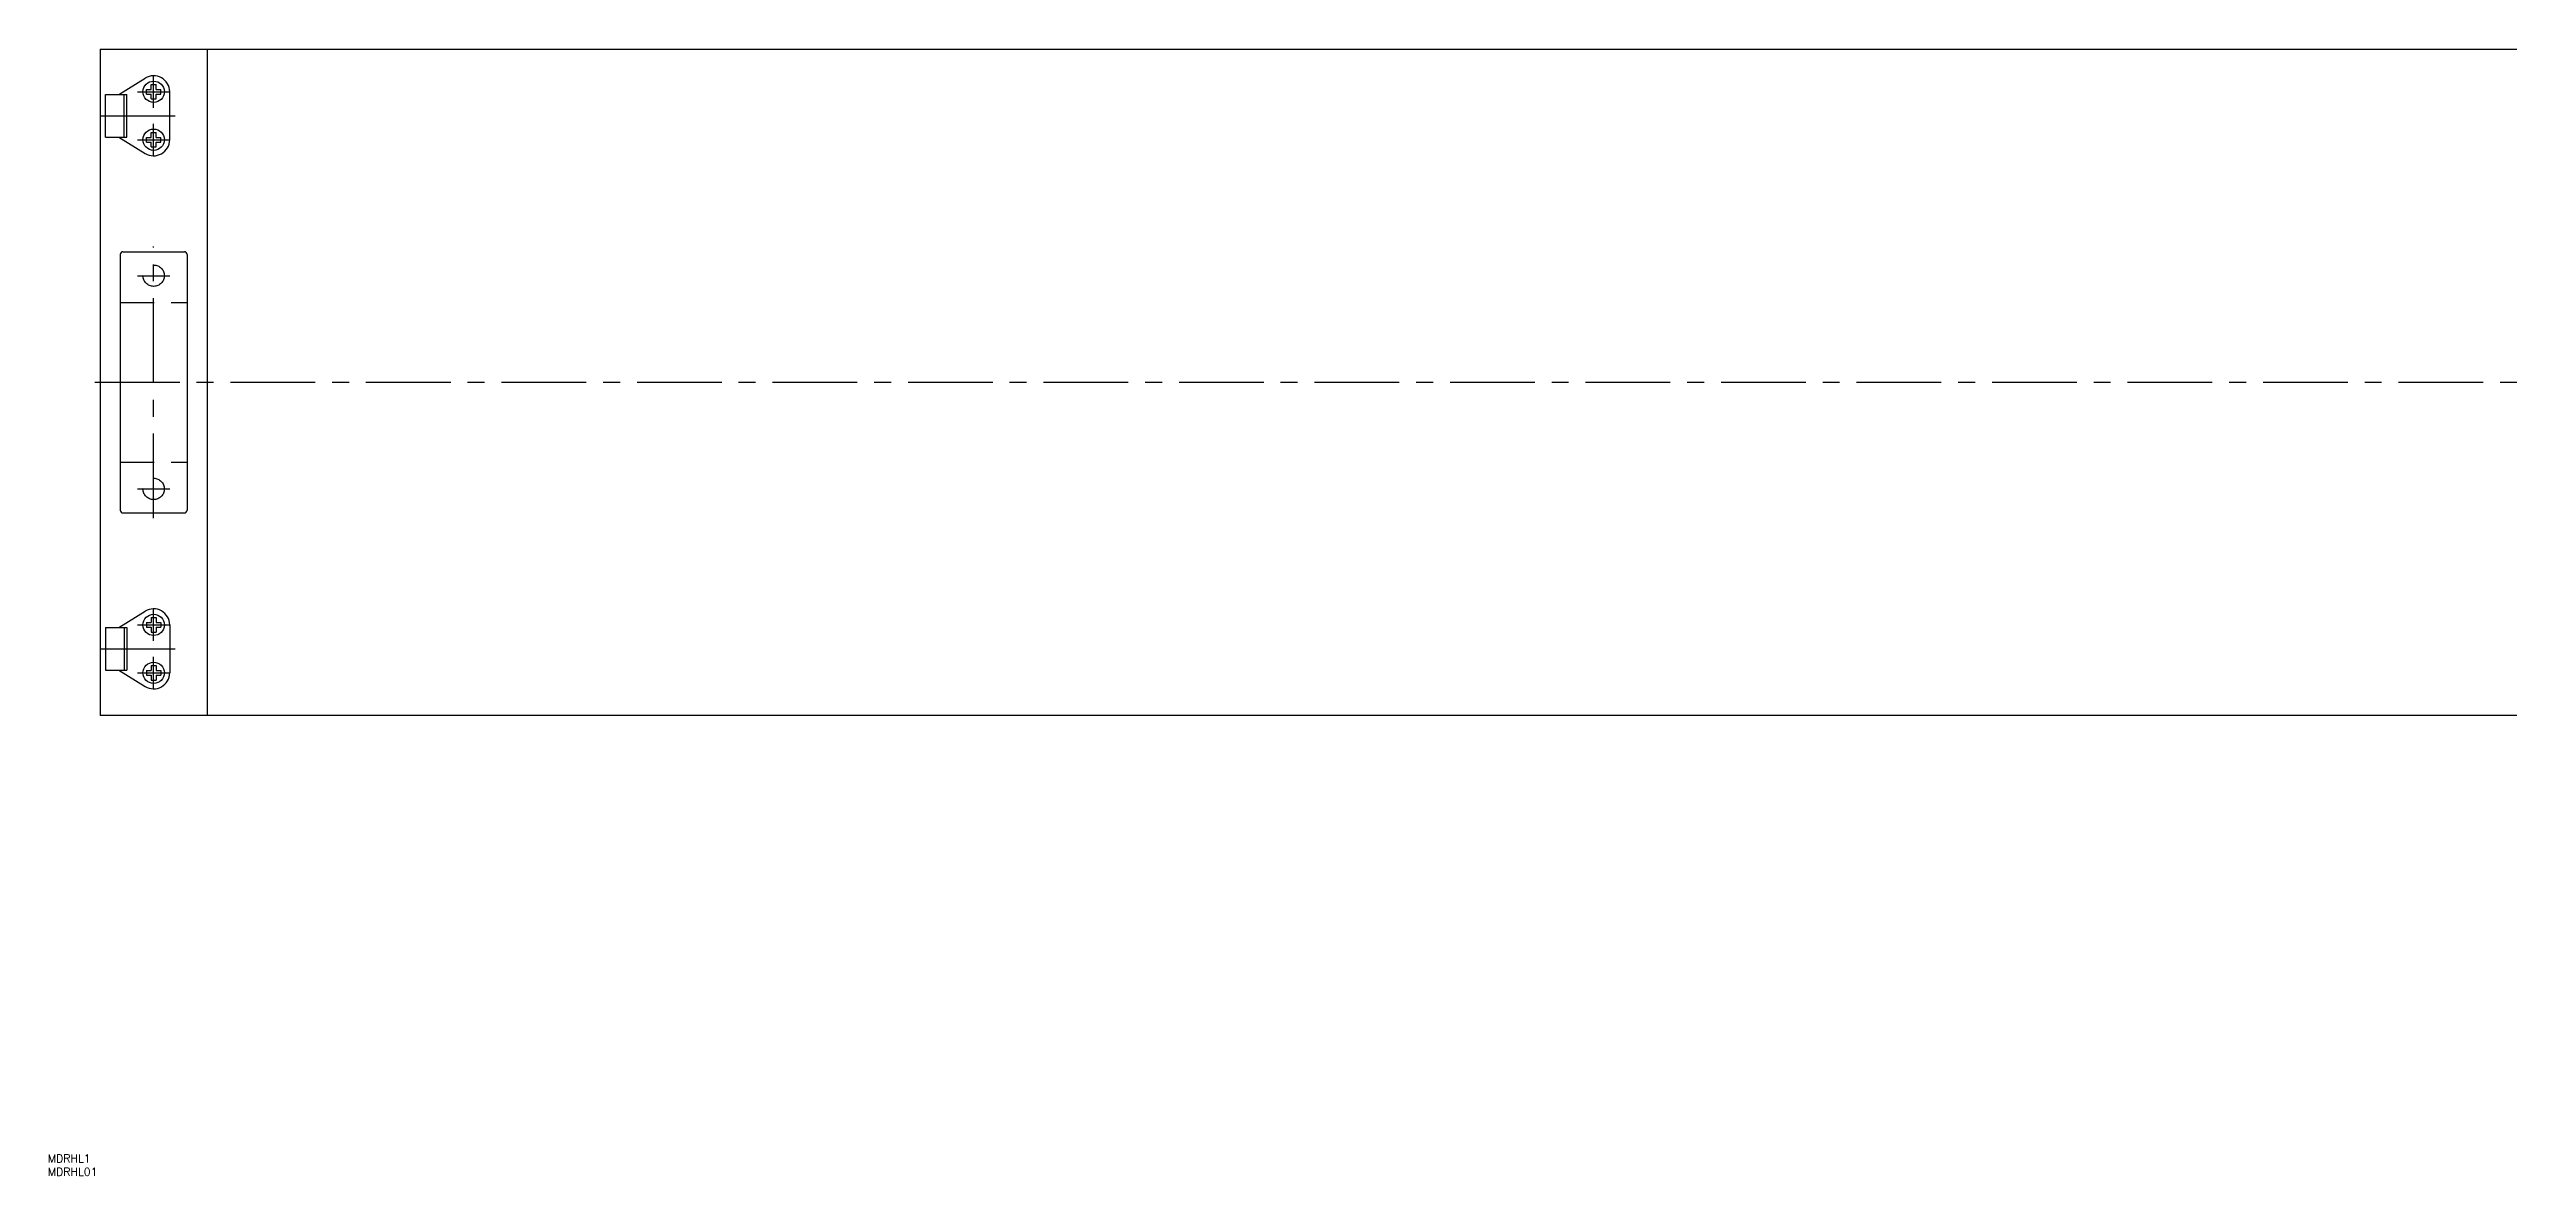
# Model space of a CAD drawing. Extents: x -19 to 1825, y -298 to 125.
# Drawn here: x -19 to 903, y -298 to 125 of the extents above; entities that cross this region are included whole.
import ezdxf

# ---------------------------------------------------------------- set-up
doc = ezdxf.new("R2010")
doc.units = 0
doc.linetypes.add('CENTER', pattern=[50.8, 31.75, -6.35, 6.35, -6.35])
doc.linetypes.add('DASHED', pattern=[19.05, 12.7, -6.35])
doc.layers.get('0').update_dxf_attribs({"linetype": 'CONTINUOUS'})
doc.layers.add('CENTER', color=1, linetype='CONTINUOUS')
doc.styles.get("Standard").update_dxf_attribs({"font": 'txt.shx', "height": 3, "bigfont": 'bigfont.shx'})

msp = doc.modelspace()

# ---------------------------------------------------------------- linework, layer by layer
at = {"color": 7, "linetype": 'CONTINUOUS'}
for p, q in [((0, 125), (1780, 125)), ((0, 125), (0, -125)), ((40, 125), (40, -125)), ((7, 108), (16.84, 114.1)), ((19.1, 111.7), (20.9, 111.7)), ((19.1, 109.9), (19.1, 111.7)), ((20.9, 109.9), (20.9, 111.7)), ((2, 92), (2, 108)), ((2, 108), (10, 108)), ((9, 92), (9, 108)), ((10, 92), (10, 108)), ((17.3, 109.9), (19.1, 109.9)), ((17.3, 108.1), (17.3, 109.9)), ((17.3, 108.1), (19.1, 108.1)), ((19.1, 106.3), (19.1, 108.1)), ((19.1, 106.3), (20.9, 106.3)), ((20.9, 109.9), (22.7, 109.9)), ((20.9, 106.3), (20.9, 108.1)), ((20.9, 108.1), (22.7, 108.1)), ((22.7, 108.1), (22.7, 109.9)), ((26, 91), (26, 109)), ((19.1, 93.7), (20.9, 93.7)), ((19.1, 91.9), (19.1, 93.7)), ((20.9, 91.9), (20.9, 93.7)), ((2, 92), (10, 92)), ((7, 92), (16.84, 85.9)), ((17.3, 90.1), (17.3, 91.9)), ((17.3, 91.9), (19.1, 91.9)), ((17.3, 90.1), (19.1, 90.1)), ((19.1, 88.3), (19.1, 90.1)), ((19.1, 88.3), (20.9, 88.3)), ((20.9, 91.9), (22.7, 91.9)), ((20.9, 88.3), (20.9, 90.1)), ((20.9, 90.1), (22.7, 90.1)), ((22.7, 90.1), (22.7, 91.9)), ((7.5, 48), (7.5, -48)), ((8.5, 49), (31.5, 49)), ((32.5, 48), (32.5, -48)), ((8.5, -49), (31.5, -49)), ((2, -92), (2, -108)), ((2, -92), (10, -92)), ((7, -92), (16.84, -85.9)), ((9, -92), (9, -108)), ((10, -92), (10, -108)), ((17.3, -90.1), (17.3, -91.9)), ((17.3, -90.1), (19.1, -90.1)), ((17.3, -91.9), (19.1, -91.9)), ((19.1, -88.3), (20.9, -88.3)), ((19.1, -88.3), (19.1, -90.1)), ((19.1, -91.9), (19.1, -93.7)), ((20.9, -88.3), (20.9, -90.1)), ((20.9, -90.1), (22.7, -90.1)), ((20.9, -91.9), (22.7, -91.9)), ((20.9, -91.9), (20.9, -93.7)), ((22.7, -90.1), (22.7, -91.9)), ((26, -91), (26, -109)), ((19.1, -93.7), (20.9, -93.7)), ((2, -108), (10, -108)), ((7, -108), (16.84, -114.1)), ((17.3, -108.1), (17.3, -109.9)), ((17.3, -108.1), (19.1, -108.1)), ((17.3, -109.9), (19.1, -109.9)), ((19.1, -106.3), (20.9, -106.3)), ((19.1, -106.3), (19.1, -108.1)), ((19.1, -109.9), (19.1, -111.7)), ((20.9, -106.3), (20.9, -108.1)), ((20.9, -108.1), (22.7, -108.1)), ((20.9, -109.9), (20.9, -111.7)), ((20.9, -109.9), (22.7, -109.9)), ((22.7, -108.1), (22.7, -109.9)), ((19.1, -111.7), (20.9, -111.7)), ((1475.01, -125), (0, -125))]:
    msp.add_line(p, q, dxfattribs=at)
at = {"color": 3, "linetype": 'DASHED'}
for p, q in [((7.5, 30), (32.5, 30)), ((7.5, -30), (32.5, -30))]:
    msp.add_line(p, q, dxfattribs=at)
at = {"color": 7, "linetype": 'CONTINUOUS'}
for centre in [(20, 109), (20, 91), (20, -91), (20, -109)]:
    msp.add_circle(centre, 4, dxfattribs=at)
at = {"color": 3, "linetype": 'DASHED'}
for centre in [(20, 40), (20, -40)]:
    msp.add_circle(centre, 4, dxfattribs=at)
at = {"color": 7, "linetype": 'CONTINUOUS'}
for centre, radius, start, end in [((20, 109), 6, 0, 121.79736), ((20, 91), 6, 238.20264, 0), ((8.5, 48), 1, 90, 180), ((31.5, 48), 1, 0, 90), ((8.5, -48), 1, 180, 270), ((31.5, -48), 1, 270, 0), ((20, -91), 6, 0, 121.79736), ((20, -109), 6, 238.20264, 0)]:
    msp.add_arc(centre, radius, start, end, dxfattribs=at)
at = {"layer": 'CENTER', "color": 1, "linetype": 'CENTER'}
for p, q in [((20, 103), (20, 115)), ((14, 109), (26, 109)), ((0, 100), (28, 100)), ((20, 85), (20, 97)), ((14, 91), (26, 91)), ((20, -51), (20, 51)), ((14, 40), (26, 40)), ((-2, 0), (1782, 0)), ((14, -40), (26, -40)), ((14, -91), (26, -91)), ((20, -97), (20, -85)), ((0, -100), (28, -100)), ((14, -109), (26, -109)), ((20, -115), (20, -103))]:
    msp.add_line(p, q, dxfattribs=at)

# ---------------------------------------------------------------- texts
at = {"color": 7, "linetype": 'CONTINUOUS'}
for s, p in [('MDRHL1', (-19.68, -292.72)), ('MDRHL01', (-19.68, -297.72))]:
    msp.add_text(s, height=3, dxfattribs=at).set_placement(p)

doc.saveas('drawing.dxf')
